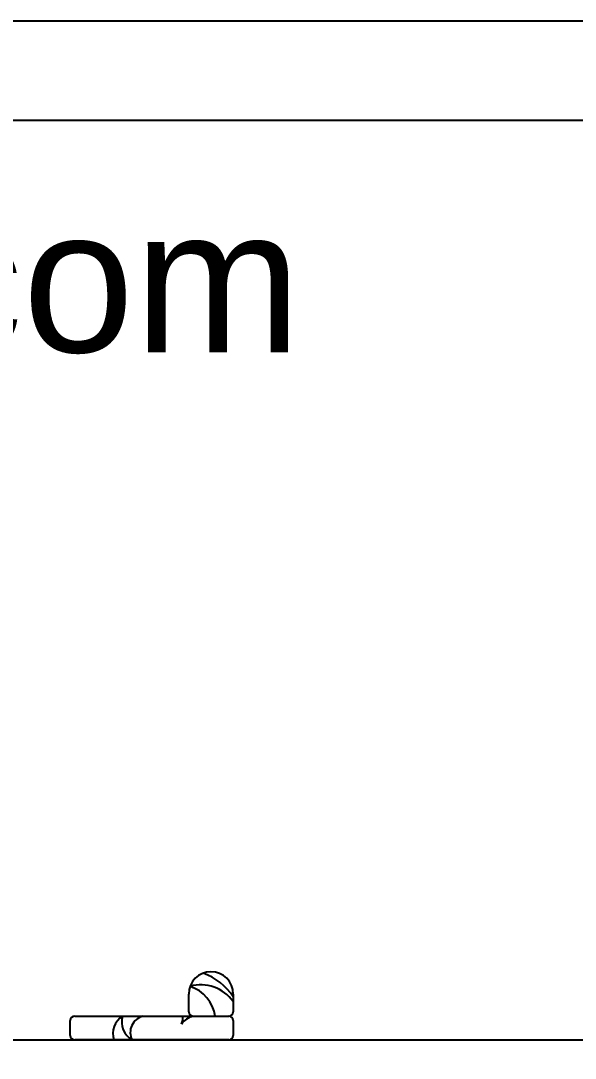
# Model space of a CAD drawing. Header units: inches. Extents: x 10 to 52.5, y 12.2 to 37.
# Drawn here: x 40.693 to 42.565, y 33.502 to 37.008 of the extents above; entities that cross this region are included whole.
import ezdxf

# ---------------------------------------------------------------- set-up
doc = ezdxf.new("R2010")
doc.units = ezdxf.units.IN
doc.header["$MEASUREMENT"] = 0
for name, color, linetype in [('02', 2, 'Continuous'), ('1', 1, 'Continuous'), ('kadrbm', 4, 'Continuous')]:
    doc.layers.add(name, color=color, linetype=linetype)
doc.styles.add('bmmm', font='swissel.ttf')

# ---------------------------------------------------------------- blocks, each defined once
blk = doc.blocks.new('kadrbm')
at = {"layer": 'kadrbm', "color": 4}
blk.add_lwpolyline([(0, 0), (0, 24.7972), (21, 24.7972), (21, 0), (0, 0)], close=True, dxfattribs=at)
blk.add_lwpolyline([(20.6631, 0.3257), (20.6631, 24.4603), (0.3369, 24.4603), (0.3369, 0.3257), (20.6631, 0.3257)], dxfattribs=at)
at = {"layer": 'kadrbm', "color": 211, "true_color": 0xf674fb, "style": 'bmmm'}
blk.add_text('www.cad-libraries.blogspot.com', height=0.485134, dxfattribs=at).set_placement((0.5726, 23.6772))

msp = doc.modelspace()

# ---------------------------------------------------------------- linework, layer by layer
at = {"layer": '02'}
for p, q in [((41.335, 33.7941), (41.335, 33.7941)), ((41.26, 33.6591), (41.26, 33.7191)), ((41.41, 33.7191), (41.41, 33.6591)), ((40.86, 33.5791), (40.86, 33.6291)), ((40.875, 33.6441), (41.395, 33.6441)), ((41.41, 33.6291), (41.41, 33.5791)), ((41.395, 33.5641), (40.875, 33.5641))]:
    msp.add_line(p, q, dxfattribs=at)
for centre, radius, start, end in [((41.335, 33.7191), 0.075, 0, 180), ((41.2402, 33.5981), 0.2031, 33.297, 70.3251), ((41.3007, 33.6154), 0.1345, 35.6747, 105.5673), ((41.2246, 33.6254), 0.1261, 8.5091, 71.4948), ((41.275, 33.6591), 0.015, 180, 270), ((41.395, 33.6591), 0.015, 270, 0), ((40.875, 33.6291), 0.015, 90, 180), ((41.0727, 33.5856), 0.0689, 121.9986, 198.2049), ((41.1034, 33.6248), 0.07, 163.9915, 240.0597), ((41.1187, 33.5894), 0.0562, 103.6374, 206.8188), ((41.2875, 33.5824), 0.0629, 101.4745, 146.2763), ((41.1888, 33.6401), 0.0516, 333.8994, 4.4458), ((41.395, 33.6291), 0.015, 0, 90), ((40.875, 33.5791), 0.015, 180, 270), ((41.395, 33.5791), 0.015, 270, 0)]:
    msp.add_arc(centre, radius, start, end, dxfattribs=at)
at = {"layer": '1'}
msp.add_line((32.3342, 33.5641), (52.1649, 33.5641), dxfattribs=at)

# ---------------------------------------------------------------- block references
at = {"layer": 'kadrbm'}
msp.add_blockref('kadrbm', (31.5018, 12.2106), dxfattribs=at)

doc.saveas('drawing.dxf')
